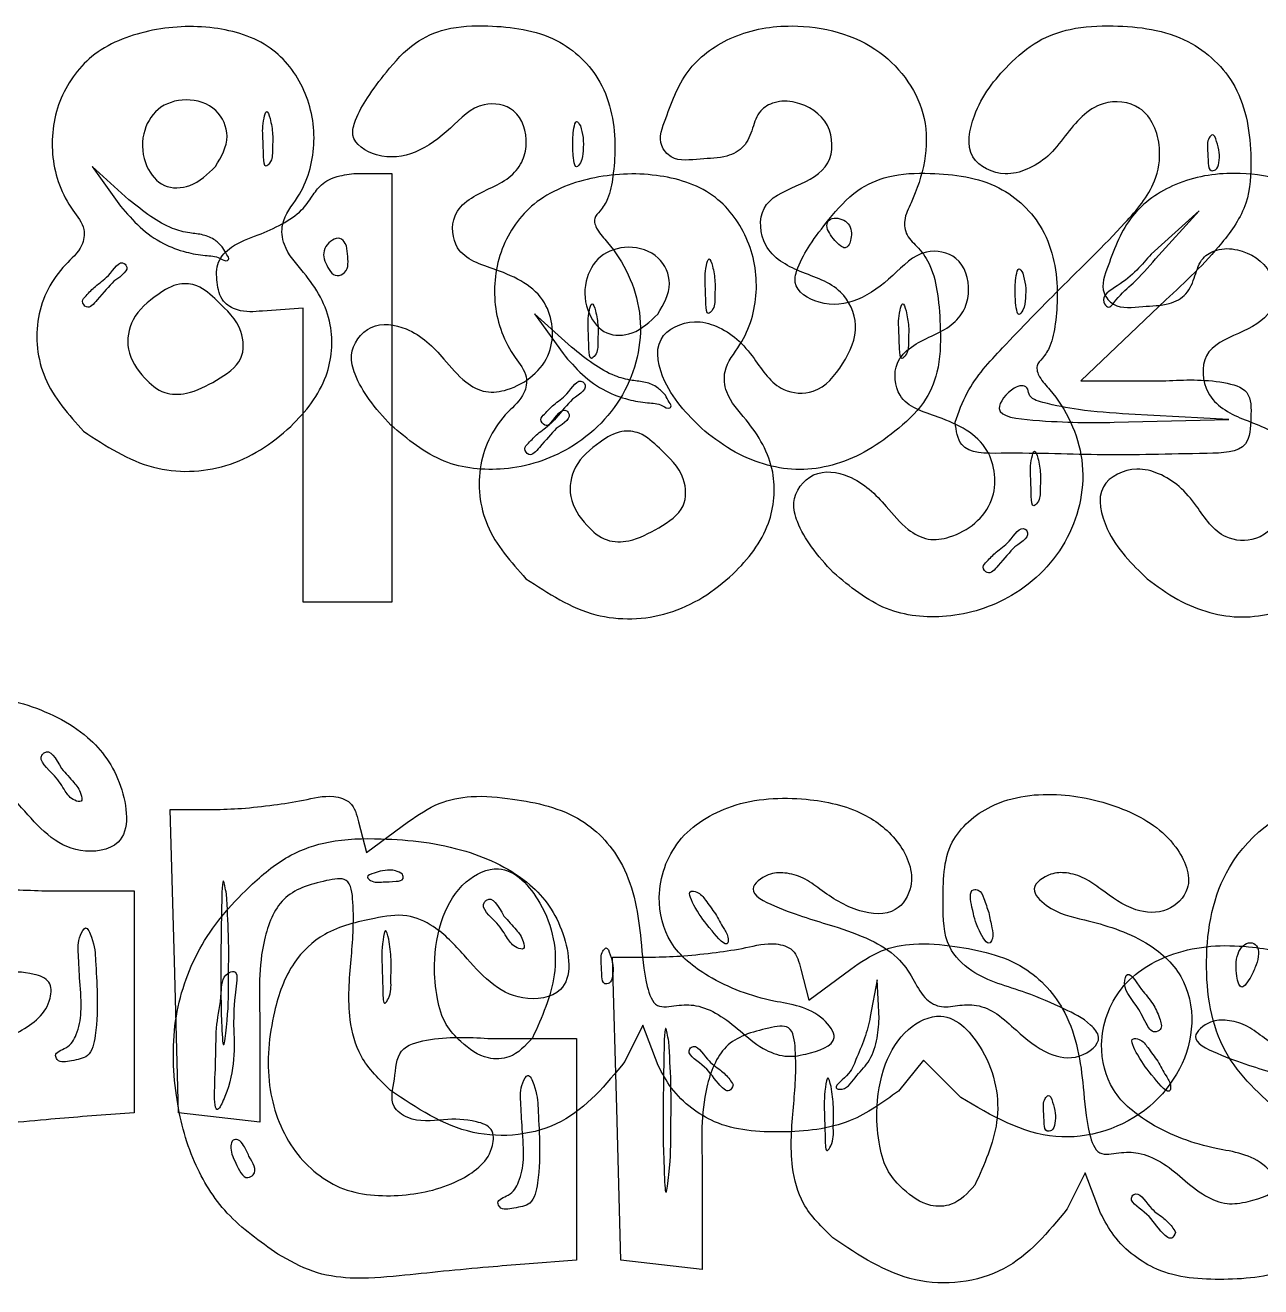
# Model space of a CAD drawing. Extents: x 0.12 to 3.45, y 0.56 to 2.39.
# Drawn here: x 1.5386 to 1.8171, y 0.5712 to 0.8556 of the extents above; entities that cross this region are included whole.
import ezdxf

# ---------------------------------------------------------------- set-up
doc = ezdxf.new("R2010")
doc.units = 0
doc.layers.get('0').update_dxf_attribs({"linetype": 'CONTINUOUS'})

msp = doc.modelspace()

# ---------------------------------------------------------------- linework, layer by layer
at = {"color": 7}
for p, q in [((1.593858, 0.834518), (1.593858, 0.834518)), ((1.663756, 0.832914), (1.663756, 0.832914)), ((1.807159, 0.829373), (1.807158, 0.829373)), ((1.56203, 0.816248), (1.55375, 0.823748)), ((1.55375, 0.823748), (1.560149, 0.81479)), ((1.581513, 0.823703), (1.581513, 0.823705)), ((1.613273, 0.82218), (1.621249, 0.82218)), ((1.621249, 0.82218), (1.621249, 0.773847)), ((1.803215, 0.813748), (1.792381, 0.803957)), ((1.793424, 0.802914), (1.803215, 0.813748)), ((1.724881, 0.808748), (1.724881, 0.808748)), ((1.583215, 0.805414), (1.583215, 0.805414)), ((1.611249, 0.804044), (1.61125, 0.804044)), ((1.793424, 0.802914), (1.793424, 0.802914)), ((1.693559, 0.801284), (1.693559, 0.801284)), ((1.763457, 0.79968), (1.763457, 0.79968)), ((1.55864, 0.797914), (1.55864, 0.797914)), ((1.795727, 0.793673), (1.776573, 0.775414)), ((1.60125, 0.791769), (1.592086, 0.791141)), ((1.60125, 0.758641), (1.60125, 0.791769)), ((1.667191, 0.791184), (1.667191, 0.791184)), ((1.737191, 0.791184), (1.737191, 0.791184)), ((1.661732, 0.783014), (1.653451, 0.790514)), ((1.653451, 0.790514), (1.65985, 0.781556)), ((1.681214, 0.790469), (1.681214, 0.790471)), ((1.581767, 0.775531), (1.581767, 0.775532)), ((1.621249, 0.773847), (1.621249, 0.725514)), ((1.776573, 0.775414), (1.795727, 0.775414)), ((1.661973, 0.771248), (1.661973, 0.771248)), ((1.682916, 0.77218), (1.682916, 0.77218)), ((1.809881, 0.766721), (1.787381, 0.767887)), ((1.787381, 0.767887), (1.787381, 0.767886)), ((1.621045, 0.765405), (1.621045, 0.765404)), ((1.748215, 0.766071), (1.748215, 0.766071)), ((1.784048, 0.766067), (1.809881, 0.766721)), ((1.551804, 0.764044), (1.551804, 0.764044)), ((1.658341, 0.76468), (1.658341, 0.76468)), ((1.691803, 0.764044), (1.691804, 0.764044)), ((1.601249, 0.725514), (1.601249, 0.758641)), ((1.601249, 0.758641), (1.60125, 0.758641)), ((1.766893, 0.75795), (1.766893, 0.75795)), ((1.681468, 0.742297), (1.681469, 0.742298)), ((1.761675, 0.738014), (1.761675, 0.738014)), ((1.720747, 0.732171), (1.720747, 0.73217)), ((1.651505, 0.73081), (1.651505, 0.73081)), ((1.791505, 0.73081), (1.791505, 0.73081)), ((1.611249, 0.725514), (1.601249, 0.725514)), ((1.621249, 0.725514), (1.611249, 0.725514)), ((1.54681, 0.687994), (1.54681, 0.687994)), ((1.572265, 0.64458), (1.571315, 0.678747)), ((1.571315, 0.678747), (1.581015, 0.678747)), ((1.613755, 0.676026), (1.615576, 0.669062)), ((1.615576, 0.669062), (1.625014, 0.676039)), ((1.62368, 0.664195), (1.62368, 0.664194)), ((1.543215, 0.660414), (1.563215, 0.660414)), ((1.563215, 0.660414), (1.563215, 0.635414)), ((1.58398, 0.659682), (1.583984, 0.659682)), ((1.646512, 0.65476), (1.646512, 0.65476)), ((1.694202, 0.655263), (1.694202, 0.655263)), ((1.755812, 0.655546), (1.755812, 0.655546)), ((1.620571, 0.649542), (1.620572, 0.649542)), ((1.670492, 0.646039), (1.670492, 0.646039)), ((1.573215, 0.610414), (1.572265, 0.64458)), ((1.671966, 0.611347), (1.671016, 0.645513)), ((1.671016, 0.645513), (1.680716, 0.645513)), ((1.713457, 0.642792), (1.715278, 0.635828)), ((1.715278, 0.635828), (1.724715, 0.642805)), ((1.816087, 0.643748), (1.816087, 0.643748)), ((1.730641, 0.640414), (1.729108, 0.632081)), ((1.731094, 0.631656), (1.730641, 0.640414)), ((1.554881, 0.637081), (1.554881, 0.637081)), ((1.790224, 0.638167), (1.790224, 0.638167)), ((1.563215, 0.635414), (1.563215, 0.610414)), ((1.591548, 0.631451), (1.591548, 0.608305)), ((1.731094, 0.631655), (1.731094, 0.631656)), ((1.585615, 0.63013), (1.585615, 0.63013)), ((1.677853, 0.630132), (1.673801, 0.622005)), ((1.681307, 0.621046), (1.677853, 0.630132)), ((1.642916, 0.62718), (1.662916, 0.62718)), ((1.652976, 0.627319), (1.652976, 0.627319)), ((1.662916, 0.62718), (1.662916, 0.60218)), ((1.683681, 0.626448), (1.683685, 0.626448)), ((1.741082, 0.622243), (1.735447, 0.615285)), ((1.749497, 0.613828), (1.741082, 0.622243)), ((1.793904, 0.622029), (1.793904, 0.622029)), ((1.620997, 0.615451), (1.620997, 0.615452)), ((1.698215, 0.616673), (1.698215, 0.616673)), ((1.720273, 0.616308), (1.720274, 0.616308)), ((1.770193, 0.612805), (1.770193, 0.612805)), ((1.563215, 0.610414), (1.551548, 0.609533)), ((1.582381, 0.609359), (1.573215, 0.610414)), ((1.591548, 0.608305), (1.582381, 0.609359)), ((1.672916, 0.57718), (1.671966, 0.611347)), ((1.654583, 0.603847), (1.654583, 0.603847)), ((1.589067, 0.600658), (1.589066, 0.600658)), ((1.662916, 0.60218), (1.662916, 0.57718)), ((1.691249, 0.598218), (1.691249, 0.575071)), ((1.777555, 0.596898), (1.773503, 0.588771)), ((1.781009, 0.587812), (1.777555, 0.596898)), ((1.752678, 0.594085), (1.752678, 0.594085)), ((1.797916, 0.583439), (1.797916, 0.583439)), ((1.720699, 0.582217), (1.720699, 0.582218)), ((1.595597, 0.578547), (1.595597, 0.578547)), ((1.662916, 0.57718), (1.651249, 0.576299)), ((1.682083, 0.576125), (1.672916, 0.57718)), ((1.691249, 0.575071), (1.682083, 0.576125))]:
    msp.add_line(p, q, dxfattribs=at)
for points, knots in [([(1.551804, 0.764044), (1.548426, 0.767803), (1.541943, 0.775016), (1.540276, 0.789874), (1.545483, 0.800077), (1.551522, 0.804984), (1.552352, 0.81017), (1.547438, 0.815853), (1.543897, 0.825625), (1.54541, 0.838653), (1.553257, 0.849904), (1.566612, 0.855074), (1.580746, 0.855819), (1.594298, 0.851819), (1.60243, 0.841163), (1.60467, 0.828609), (1.601605, 0.818101), (1.596093, 0.811763), (1.596808, 0.804856), (1.602918, 0.798645), (1.608572, 0.788941), (1.607288, 0.775297), (1.598269, 0.763773), (1.584667, 0.75493), (1.566481, 0.75437), (1.556828, 0.760732), (1.551804, 0.764044)], [0, 0, 0, 0, 0.014865, 0.028527, 0.041869, 0.047558, 0.051165, 0.056172, 0.068879, 0.081597, 0.094019, 0.108014, 0.122791, 0.136261, 0.148413, 0.16091, 0.173245, 0.180173, 0.184814, 0.192458, 0.205704, 0.21722, 0.231136, 0.248223, 0.26453, 0.282236, 0.282236, 0.282236, 0.282236]), ([(1.621045, 0.765404), (1.619348, 0.767294), (1.616196, 0.770802), (1.613034, 0.776112), (1.611341, 0.782295), (1.616187, 0.788983), (1.626047, 0.787549), (1.632358, 0.781372), (1.637078, 0.77533), (1.642326, 0.77246), (1.649968, 0.773584), (1.658611, 0.780439), (1.656996, 0.79497), (1.646077, 0.800384), (1.635231, 0.803335), (1.634252, 0.814423), (1.641892, 0.818141), (1.647665, 0.820841), (1.650812, 0.824495), (1.652114, 0.829952), (1.650058, 0.837139), (1.640673, 0.838786), (1.634497, 0.832029), (1.627124, 0.826399), (1.618552, 0.825114), (1.611637, 0.829436), (1.613244, 0.835067), (1.615928, 0.839664), (1.620395, 0.845604), (1.625739, 0.851666), (1.633986, 0.85536), (1.644997, 0.855661), (1.658333, 0.853977), (1.669862, 0.84298), (1.67195, 0.830782), (1.671225, 0.821933), (1.670378, 0.816939), (1.668547, 0.813991), (1.666517, 0.812007), (1.667647, 0.809006), (1.672984, 0.803528), (1.679064, 0.79088), (1.675346, 0.772347), (1.662681, 0.759486), (1.647336, 0.75465), (1.632199, 0.756136), (1.624845, 0.762246), (1.621045, 0.765405)], [0, 0, 0, 0, 0.0076, 0.014109, 0.018477, 0.026144, 0.03401, 0.044914, 0.052052, 0.05705, 0.061882, 0.074492, 0.085724, 0.09898, 0.108932, 0.116145, 0.126006, 0.131126, 0.135609, 0.139782, 0.14779, 0.154578, 0.163828, 0.17344, 0.182129, 0.189089, 0.192455, 0.19822, 0.205378, 0.214649, 0.222117, 0.231678, 0.247483, 0.261018, 0.276271, 0.282661, 0.287891, 0.291079, 0.293169, 0.295674, 0.299391, 0.316746, 0.334595, 0.352694, 0.36811, 0.381682, 0.396198, 0.396198, 0.396198, 0.396198]), ([(1.691804, 0.764044), (1.688408, 0.767317), (1.682765, 0.772757), (1.679628, 0.785445), (1.688452, 0.789548), (1.694616, 0.78788), (1.699359, 0.784951), (1.70374, 0.77955), (1.707936, 0.772767), (1.717582, 0.772174), (1.723261, 0.779131), (1.727165, 0.787524), (1.722667, 0.797014), (1.713382, 0.799636), (1.704544, 0.804475), (1.703645, 0.815594), (1.712471, 0.819302), (1.7209, 0.823345), (1.720703, 0.834038), (1.713642, 0.83844), (1.707764, 0.838605), (1.703831, 0.836374), (1.702601, 0.832253), (1.701043, 0.827993), (1.696278, 0.825476), (1.690737, 0.825635), (1.684917, 0.824595), (1.680937, 0.8292), (1.683878, 0.836832), (1.687305, 0.84631), (1.698413, 0.854018), (1.713805, 0.856566), (1.731754, 0.852042), (1.744066, 0.834608), (1.74068, 0.820013), (1.736522, 0.812004), (1.737101, 0.807898), (1.740326, 0.805302), (1.743099, 0.800948), (1.744521, 0.794527), (1.745011, 0.786459), (1.744846, 0.777955), (1.74122, 0.769709), (1.734922, 0.764078), (1.728052, 0.759159), (1.720723, 0.756179), (1.713213, 0.755043), (1.705711, 0.756186), (1.698357, 0.759128), (1.694032, 0.762372), (1.691803, 0.764044)], [0, 0, 0, 0, 0.014381, 0.023902, 0.03245, 0.037438, 0.042921, 0.048782, 0.058421, 0.06508, 0.074144, 0.083363, 0.091478, 0.101742, 0.111479, 0.119777, 0.128593, 0.137461, 0.145844, 0.154822, 0.159484, 0.163086, 0.167391, 0.171919, 0.176279, 0.182319, 0.188887, 0.192219, 0.198414, 0.210859, 0.222962, 0.236416, 0.257082, 0.274978, 0.294236, 0.298432, 0.301737, 0.305658, 0.310384, 0.31702, 0.325067, 0.334725, 0.342183, 0.351329, 0.359657, 0.36749, 0.374825, 0.38216, 0.389992, 0.39832, 0.39832, 0.39832, 0.39832]), ([(1.748215, 0.766071), (1.749027, 0.768338), (1.751302, 0.774686), (1.7602, 0.784295), (1.772299, 0.796764), (1.784416, 0.80843), (1.793454, 0.818886), (1.795033, 0.828658), (1.791408, 0.837992), (1.779865, 0.83912), (1.774023, 0.831956), (1.769468, 0.825953), (1.764657, 0.822966), (1.758564, 0.821287), (1.750114, 0.825282), (1.752427, 0.837433), (1.758798, 0.845518), (1.766443, 0.852271), (1.77475, 0.855217), (1.786305, 0.855728), (1.800582, 0.853925), (1.813213, 0.841898), (1.815241, 0.827722), (1.814617, 0.815057), (1.807034, 0.804156), (1.800105, 0.797732), (1.795727, 0.793673)], [0, 0, 0, 0, 0.007174, 0.020088, 0.038517, 0.059476, 0.071062, 0.078595, 0.088573, 0.09685, 0.108068, 0.114079, 0.119616, 0.124637, 0.132829, 0.142106, 0.15595, 0.164414, 0.172152, 0.181833, 0.199071, 0.213711, 0.230373, 0.240454, 0.250931, 0.268913, 0.268913, 0.268913, 0.268913]), ([(1.581513, 0.823705), (1.582831, 0.825931), (1.585278, 0.830062), (1.582037, 0.837348), (1.57503, 0.83948), (1.568094, 0.837343), (1.564574, 0.830869), (1.565223, 0.824053), (1.569547, 0.81861), (1.576604, 0.818927), (1.579755, 0.821993), (1.581513, 0.823703)], [0, 0, 0, 0, 0.007351, 0.013646, 0.020787, 0.027451, 0.033815, 0.041205, 0.046999, 0.052705, 0.059897, 0.059897, 0.059897, 0.059897]), ([(1.593858, 0.834518), (1.59359, 0.835345), (1.593084, 0.836911), (1.592041, 0.833316), (1.59222, 0.830288), (1.592314, 0.82738), (1.592457, 0.823178), (1.594421, 0.825084), (1.594288, 0.827602), (1.594576, 0.830992), (1.594097, 0.833344), (1.593858, 0.834518)], [0, 0, 0, 0, 0.001785, 0.003375, 0.007613, 0.01209, 0.01428, 0.015355, 0.018297, 0.02189, 0.025464, 0.025464, 0.025464, 0.025464]), ([(1.663756, 0.832914), (1.66345, 0.833397), (1.662758, 0.834489), (1.662011, 0.831277), (1.662109, 0.828744), (1.662036, 0.826228), (1.662722, 0.822993), (1.664259, 0.82519), (1.664369, 0.827257), (1.664544, 0.830198), (1.664011, 0.832036), (1.663756, 0.832914)], [0, 0, 0, 0, 0.001278, 0.002892, 0.006526, 0.01016, 0.011774, 0.013052, 0.015792, 0.018785, 0.021525, 0.021525, 0.021525, 0.021525]), ([(1.807158, 0.829373), (1.806888, 0.83018), (1.806471, 0.831431), (1.804895, 0.829591), (1.805226, 0.827265), (1.805179, 0.825043), (1.805496, 0.822608), (1.807343, 0.822939), (1.807758, 0.824823), (1.807903, 0.826977), (1.807415, 0.828546), (1.807159, 0.829373)], [0, 0, 0, 0, 0.0018, 0.002786, 0.005648, 0.008593, 0.010286, 0.011274, 0.013064, 0.015361, 0.017914, 0.017914, 0.017914, 0.017914]), ([(1.592086, 0.791141), (1.590193, 0.790989), (1.587036, 0.790736), (1.582686, 0.793252), (1.581757, 0.797656), (1.581633, 0.802337), (1.585553, 0.806367), (1.590968, 0.808118), (1.596407, 0.810576), (1.600792, 0.813378), (1.603211, 0.816852), (1.605346, 0.820017), (1.609056, 0.821737), (1.611832, 0.822029), (1.613273, 0.82218)], [0, 0, 0, 0, 0.005609, 0.009353, 0.013809, 0.018375, 0.022799, 0.029396, 0.035367, 0.040756, 0.044665, 0.048, 0.052028, 0.056375, 0.056375, 0.056375, 0.056375]), ([(1.651505, 0.73081), (1.648127, 0.734569), (1.641644, 0.741782), (1.639977, 0.75664), (1.645184, 0.766843), (1.651223, 0.77175), (1.652053, 0.776936), (1.647139, 0.782619), (1.643599, 0.792391), (1.645112, 0.805419), (1.652958, 0.81667), (1.666314, 0.82184), (1.680447, 0.822585), (1.694, 0.818586), (1.702131, 0.807929), (1.704371, 0.795375), (1.701306, 0.784867), (1.695795, 0.778529), (1.69651, 0.771622), (1.702619, 0.765411), (1.708274, 0.755707), (1.70699, 0.742063), (1.697971, 0.730539), (1.684369, 0.721696), (1.666183, 0.721136), (1.65653, 0.727498), (1.651505, 0.73081)], [0, 0, 0, 0, 0.014865, 0.028527, 0.041869, 0.047558, 0.051165, 0.056172, 0.068879, 0.081597, 0.094019, 0.108014, 0.122791, 0.136261, 0.148413, 0.16091, 0.173245, 0.180173, 0.184814, 0.192458, 0.205704, 0.21722, 0.231136, 0.248223, 0.26453, 0.282236, 0.282236, 0.282236, 0.282236]), ([(1.720747, 0.73217), (1.719049, 0.73406), (1.715898, 0.737568), (1.712736, 0.742878), (1.711043, 0.749061), (1.715888, 0.755749), (1.725749, 0.754315), (1.732059, 0.748138), (1.736779, 0.742096), (1.742027, 0.739226), (1.74967, 0.74035), (1.758313, 0.747205), (1.756698, 0.761736), (1.745778, 0.76715), (1.734933, 0.770101), (1.733954, 0.781189), (1.741594, 0.784907), (1.747366, 0.787607), (1.750514, 0.791261), (1.751816, 0.796718), (1.749759, 0.803905), (1.740375, 0.805552), (1.734198, 0.798795), (1.726826, 0.793165), (1.718253, 0.79188), (1.711338, 0.796202), (1.712946, 0.801834), (1.715629, 0.80643), (1.720097, 0.81237), (1.72544, 0.818432), (1.733687, 0.822126), (1.744699, 0.822427), (1.758035, 0.820743), (1.769564, 0.809746), (1.771651, 0.797548), (1.770927, 0.788699), (1.770079, 0.783705), (1.768249, 0.780757), (1.766218, 0.778773), (1.767349, 0.775772), (1.772685, 0.770294), (1.778765, 0.757646), (1.775048, 0.739114), (1.762382, 0.726252), (1.747037, 0.721416), (1.7319, 0.722902), (1.724547, 0.729013), (1.720747, 0.732171)], [0, 0, 0, 0, 0.0076, 0.014109, 0.018477, 0.026144, 0.03401, 0.044914, 0.052052, 0.05705, 0.061882, 0.074492, 0.085724, 0.09898, 0.108932, 0.116145, 0.126006, 0.131126, 0.135609, 0.139782, 0.14779, 0.154578, 0.163828, 0.17344, 0.182129, 0.189089, 0.192455, 0.19822, 0.205378, 0.214649, 0.222117, 0.231678, 0.247483, 0.261018, 0.276271, 0.282661, 0.287891, 0.291079, 0.293169, 0.295674, 0.299391, 0.316746, 0.334595, 0.352694, 0.36811, 0.381682, 0.396198, 0.396198, 0.396198, 0.396198]), ([(1.791505, 0.73081), (1.78811, 0.734083), (1.782466, 0.739523), (1.77933, 0.752212), (1.788153, 0.756314), (1.794318, 0.754646), (1.79906, 0.751717), (1.803441, 0.746316), (1.807638, 0.739533), (1.817283, 0.73894), (1.822963, 0.745897), (1.826867, 0.75429), (1.822369, 0.76378), (1.813084, 0.766402), (1.804245, 0.771241), (1.803346, 0.78236), (1.812173, 0.786068), (1.820601, 0.790112), (1.820405, 0.800804), (1.813343, 0.805206), (1.807466, 0.805371), (1.803532, 0.80314), (1.802302, 0.799019), (1.800744, 0.794759), (1.795979, 0.792242), (1.790439, 0.792401), (1.784618, 0.791361), (1.780639, 0.795966), (1.783579, 0.803598), (1.787006, 0.813077), (1.798114, 0.820784), (1.813507, 0.823332), (1.831456, 0.818808), (1.843768, 0.801375), (1.840382, 0.786779), (1.836223, 0.77877), (1.836802, 0.774664), (1.840027, 0.772068), (1.8428, 0.767714), (1.844222, 0.761293), (1.844713, 0.753225), (1.844547, 0.744721), (1.840921, 0.736475), (1.834624, 0.730844), (1.827754, 0.725925), (1.820424, 0.722945), (1.812915, 0.721809), (1.805413, 0.722952), (1.798059, 0.725894), (1.793734, 0.729138), (1.791505, 0.73081)], [0, 0, 0, 0, 0.014381, 0.023902, 0.03245, 0.037438, 0.042921, 0.048782, 0.058421, 0.06508, 0.074144, 0.083363, 0.091478, 0.101742, 0.111479, 0.119777, 0.128593, 0.137461, 0.145844, 0.154822, 0.159484, 0.163086, 0.167391, 0.171919, 0.176279, 0.182319, 0.188887, 0.192219, 0.198414, 0.210859, 0.222962, 0.236416, 0.257082, 0.274978, 0.294236, 0.298432, 0.301737, 0.305658, 0.310384, 0.31702, 0.325067, 0.334725, 0.342183, 0.351329, 0.359657, 0.36749, 0.374825, 0.38216, 0.389992, 0.39832, 0.39832, 0.39832, 0.39832]), ([(1.583215, 0.805414), (1.582654, 0.806016), (1.58142, 0.80734), (1.578734, 0.808467), (1.575405, 0.808683), (1.571284, 0.809775), (1.566688, 0.812462), (1.563634, 0.814945), (1.56203, 0.816248)], [0, 0, 0, 0, 0.002447, 0.00539, 0.008438, 0.012438, 0.01805, 0.024248, 0.024248, 0.024248, 0.024248]), ([(1.560149, 0.81479), (1.561541, 0.813162), (1.564337, 0.809893), (1.569386, 0.806298), (1.574503, 0.804407), (1.578923, 0.803609), (1.582, 0.80359), (1.583836, 0.802227), (1.584746, 0.802958), (1.583836, 0.804104), (1.583455, 0.804908), (1.583215, 0.805414)], [0, 0, 0, 0, 0.006415, 0.01288, 0.018306, 0.022711, 0.026141, 0.027859, 0.028172, 0.029255, 0.031098, 0.031098, 0.031098, 0.031098]), ([(1.724881, 0.808748), (1.724782, 0.809337), (1.724582, 0.810513), (1.723153, 0.811775), (1.721479, 0.812211), (1.719759, 0.811883), (1.719097, 0.810245), (1.719892, 0.808606), (1.721021, 0.80711), (1.722151, 0.806006), (1.723337, 0.805188), (1.724359, 0.805938), (1.724766, 0.807186), (1.72484, 0.808185), (1.724881, 0.808748)], [0, 0, 0, 0, 0.001747, 0.003492, 0.005327, 0.006891, 0.0082, 0.009968, 0.012055, 0.013799, 0.014919, 0.015789, 0.017098, 0.018789, 0.018789, 0.018789, 0.018789]), ([(1.61125, 0.804044), (1.61121, 0.804847), (1.611143, 0.806209), (1.609627, 0.807831), (1.607634, 0.807216), (1.606319, 0.805801), (1.605676, 0.803772), (1.606541, 0.801437), (1.608122, 0.798455), (1.611721, 0.800167), (1.611443, 0.802455), (1.611249, 0.804044)], [0, 0, 0, 0, 0.002376, 0.004027, 0.005767, 0.007835, 0.009775, 0.011692, 0.015475, 0.01733, 0.021549, 0.021549, 0.021549, 0.021549]), ([(1.681214, 0.790471), (1.682532, 0.792697), (1.684979, 0.796828), (1.681738, 0.804114), (1.674731, 0.806247), (1.667795, 0.804109), (1.664276, 0.797635), (1.664925, 0.790819), (1.669248, 0.785376), (1.676305, 0.785693), (1.679457, 0.788759), (1.681214, 0.790469)], [0, 0, 0, 0, 0.007351, 0.013646, 0.020787, 0.027451, 0.033815, 0.041205, 0.046999, 0.052705, 0.059897, 0.059897, 0.059897, 0.059897]), ([(1.55864, 0.797914), (1.560416, 0.799126), (1.562389, 0.800473), (1.559954, 0.802941), (1.557528, 0.79866), (1.554572, 0.797047), (1.552786, 0.794999), (1.551124, 0.793411), (1.552801, 0.791161), (1.555771, 0.794778), (1.557498, 0.796665), (1.55864, 0.797914)], [0, 0, 0, 0, 0.004493, 0.004991, 0.009484, 0.013327, 0.016291, 0.017783, 0.019321, 0.022233, 0.027927, 0.027927, 0.027927, 0.027927]), ([(1.693559, 0.801284), (1.693291, 0.802111), (1.692785, 0.803677), (1.691742, 0.800082), (1.691921, 0.797054), (1.692016, 0.794146), (1.692159, 0.789944), (1.694123, 0.79185), (1.693989, 0.794368), (1.694277, 0.797758), (1.693798, 0.80011), (1.693559, 0.801284)], [0, 0, 0, 0, 0.001785, 0.003375, 0.007613, 0.01209, 0.01428, 0.015355, 0.018297, 0.02189, 0.025464, 0.025464, 0.025464, 0.025464]), ([(1.792381, 0.803957), (1.790354, 0.801553), (1.787397, 0.798045), (1.78066, 0.794407), (1.782852, 0.791344), (1.785321, 0.794931), (1.788787, 0.79759), (1.791731, 0.80097), (1.793424, 0.802914)], [0, 0, 0, 0, 0.010423, 0.015206, 0.016558, 0.018943, 0.024447, 0.031899, 0.031899, 0.031899, 0.031899]), ([(1.763457, 0.79968), (1.763151, 0.800163), (1.762459, 0.801255), (1.761713, 0.798043), (1.761811, 0.79551), (1.761737, 0.792994), (1.762424, 0.789759), (1.76396, 0.791956), (1.764071, 0.794023), (1.764246, 0.796964), (1.763712, 0.798802), (1.763457, 0.79968)], [0, 0, 0, 0, 0.001278, 0.002892, 0.006526, 0.01016, 0.011774, 0.013052, 0.015792, 0.018785, 0.021525, 0.021525, 0.021525, 0.021525]), ([(1.581767, 0.775532), (1.584016, 0.776922), (1.588105, 0.77945), (1.587813, 0.787948), (1.582617, 0.792695), (1.578122, 0.797072), (1.572782, 0.797641), (1.567746, 0.794453), (1.56241, 0.790064), (1.561031, 0.782049), (1.564915, 0.776357), (1.569606, 0.772241), (1.575978, 0.772308), (1.579589, 0.774318), (1.581767, 0.775531)], [0, 0, 0, 0, 0.007375, 0.013406, 0.02219, 0.027833, 0.031752, 0.037198, 0.045164, 0.051852, 0.059283, 0.064895, 0.069771, 0.077184, 0.077184, 0.077184, 0.077184]), ([(1.667191, 0.791184), (1.666923, 0.792012), (1.666417, 0.793577), (1.665374, 0.789982), (1.665553, 0.786954), (1.665648, 0.784047), (1.665791, 0.779845), (1.667755, 0.781751), (1.667621, 0.784268), (1.667909, 0.787658), (1.66743, 0.790011), (1.667191, 0.791184)], [0, 0, 0, 0, 0.001785, 0.003375, 0.007613, 0.01209, 0.01428, 0.015355, 0.018297, 0.02189, 0.025464, 0.025464, 0.025464, 0.025464]), ([(1.737191, 0.791184), (1.736923, 0.792012), (1.736417, 0.793577), (1.735374, 0.789982), (1.735553, 0.786954), (1.735648, 0.784047), (1.735791, 0.779845), (1.737755, 0.781751), (1.737621, 0.784268), (1.737909, 0.787658), (1.73743, 0.790011), (1.737191, 0.791184)], [0, 0, 0, 0, 0.001785, 0.003375, 0.007613, 0.01209, 0.01428, 0.015355, 0.018297, 0.02189, 0.025464, 0.025464, 0.025464, 0.025464]), ([(1.682916, 0.77218), (1.682356, 0.772782), (1.681121, 0.774106), (1.678436, 0.775233), (1.675107, 0.775449), (1.670986, 0.776541), (1.66639, 0.779228), (1.663335, 0.781711), (1.661732, 0.783014)], [0, 0, 0, 0, 0.002447, 0.00539, 0.008438, 0.012438, 0.01805, 0.024248, 0.024248, 0.024248, 0.024248]), ([(1.65985, 0.781556), (1.661243, 0.779928), (1.664039, 0.776659), (1.669087, 0.773064), (1.674204, 0.771173), (1.678625, 0.770375), (1.681701, 0.770356), (1.683538, 0.768993), (1.684447, 0.769724), (1.683538, 0.77087), (1.683156, 0.771674), (1.682916, 0.77218)], [0, 0, 0, 0, 0.006415, 0.01288, 0.018306, 0.022711, 0.026141, 0.027859, 0.028172, 0.029255, 0.031098, 0.031098, 0.031098, 0.031098]), ([(1.661973, 0.771248), (1.663749, 0.77246), (1.665723, 0.773806), (1.663287, 0.776274), (1.660862, 0.771993), (1.657906, 0.770381), (1.65612, 0.768332), (1.654457, 0.766745), (1.656134, 0.764495), (1.659105, 0.768111), (1.660831, 0.769999), (1.661973, 0.771248)], [0, 0, 0, 0, 0.004493, 0.004991, 0.009484, 0.013327, 0.016291, 0.017783, 0.019321, 0.022233, 0.027927, 0.027927, 0.027927, 0.027927]), ([(1.795727, 0.775414), (1.799915, 0.775633), (1.805913, 0.775946), (1.81508, 0.773525), (1.814896, 0.766992), (1.814549, 0.759235), (1.798764, 0.758952), (1.781726, 0.758479), (1.764573, 0.759283), (1.749232, 0.758903), (1.748487, 0.764153), (1.748215, 0.766071)], [0, 0, 0, 0, 0.013065, 0.018709, 0.024465, 0.030458, 0.039365, 0.062824, 0.085739, 0.094866, 0.100121, 0.100121, 0.100121, 0.100121]), ([(1.787381, 0.767886), (1.783522, 0.768159), (1.776867, 0.76863), (1.76985, 0.770001), (1.7647, 0.771471), (1.764733, 0.773993), (1.762996, 0.774515), (1.760384, 0.773304), (1.755527, 0.767525), (1.771352, 0.765914), (1.778844, 0.766004), (1.784048, 0.766067)], [0, 0, 0, 0, 0.011382, 0.019628, 0.02323, 0.024721, 0.026008, 0.027783, 0.033483, 0.041521, 0.059799, 0.059799, 0.059799, 0.059799]), ([(1.658341, 0.76468), (1.660117, 0.765893), (1.662091, 0.767239), (1.659655, 0.769707), (1.65723, 0.765426), (1.654274, 0.763813), (1.652488, 0.761765), (1.650826, 0.760177), (1.652503, 0.757928), (1.655473, 0.761544), (1.657199, 0.763432), (1.658341, 0.76468)], [0, 0, 0, 0, 0.004493, 0.004991, 0.009484, 0.013327, 0.016291, 0.017783, 0.019321, 0.022233, 0.027927, 0.027927, 0.027927, 0.027927]), ([(1.681469, 0.742298), (1.683718, 0.743688), (1.687806, 0.746217), (1.687514, 0.754714), (1.682318, 0.759461), (1.677823, 0.763838), (1.672484, 0.764407), (1.667447, 0.761219), (1.662112, 0.75683), (1.660732, 0.748815), (1.664616, 0.743123), (1.669308, 0.739007), (1.675679, 0.739074), (1.67929, 0.741084), (1.681468, 0.742297)], [0, 0, 0, 0, 0.007375, 0.013406, 0.02219, 0.027833, 0.031752, 0.037198, 0.045164, 0.051852, 0.059283, 0.064895, 0.069771, 0.077184, 0.077184, 0.077184, 0.077184]), ([(1.766893, 0.75795), (1.766625, 0.758778), (1.766118, 0.760343), (1.765076, 0.756748), (1.765255, 0.753721), (1.765349, 0.750813), (1.765492, 0.746611), (1.767456, 0.748517), (1.767323, 0.751035), (1.76761, 0.754424), (1.767131, 0.756777), (1.766893, 0.75795)], [0, 0, 0, 0, 0.001785, 0.003375, 0.007613, 0.01209, 0.01428, 0.015355, 0.018297, 0.02189, 0.025464, 0.025464, 0.025464, 0.025464]), ([(1.761675, 0.738014), (1.763451, 0.739226), (1.765424, 0.740572), (1.762989, 0.74304), (1.760563, 0.738759), (1.757607, 0.737147), (1.755821, 0.735098), (1.754159, 0.733511), (1.755836, 0.731261), (1.758806, 0.734877), (1.760532, 0.736765), (1.761675, 0.738014)], [0, 0, 0, 0, 0.004493, 0.004991, 0.009484, 0.013327, 0.016291, 0.017783, 0.019321, 0.022233, 0.027927, 0.027927, 0.027927, 0.027927]), ([(1.495896, 0.611781), (1.491843, 0.61462), (1.484027, 0.620095), (1.476152, 0.632891), (1.472285, 0.648227), (1.47189, 0.665313), (1.477993, 0.682328), (1.488201, 0.693879), (1.497987, 0.701935), (1.508175, 0.705385), (1.521664, 0.705648), (1.537402, 0.703888), (1.552846, 0.696523), (1.560911, 0.685368), (1.562815, 0.670305), (1.547406, 0.668074), (1.539348, 0.677598), (1.532129, 0.685407), (1.524739, 0.688806), (1.516144, 0.687233), (1.50672, 0.685099), (1.498332, 0.67717), (1.494234, 0.664951), (1.492815, 0.650244), (1.497937, 0.635362), (1.509427, 0.625305), (1.524019, 0.624412), (1.536397, 0.627279), (1.544453, 0.633529), (1.544624, 0.640378), (1.539253, 0.642218), (1.533116, 0.642277), (1.526356, 0.641268), (1.520787, 0.64538), (1.522499, 0.651335), (1.522536, 0.658324), (1.532329, 0.661016), (1.538758, 0.660661), (1.543215, 0.660414)], [0, 0, 0, 0, 0.014709, 0.028368, 0.043936, 0.061792, 0.078875, 0.096733, 0.107468, 0.116503, 0.128373, 0.14763, 0.163945, 0.177222, 0.189876, 0.198558, 0.21492, 0.224376, 0.230796, 0.238153, 0.249929, 0.259358, 0.271206, 0.287833, 0.302955, 0.316722, 0.330869, 0.344782, 0.354966, 0.358575, 0.362349, 0.369756, 0.377869, 0.381824, 0.387985, 0.394504, 0.400626, 0.41446, 0.41446, 0.41446, 0.41446]), ([(1.54681, 0.687994), (1.545541, 0.690283), (1.544127, 0.692835), (1.541174, 0.689902), (1.545576, 0.686641), (1.547348, 0.683235), (1.549016, 0.680985), (1.551649, 0.680228), (1.551134, 0.683051), (1.549464, 0.685111), (1.547781, 0.686939), (1.54681, 0.687994)], [0, 0, 0, 0, 0.005302, 0.005909, 0.011395, 0.015649, 0.018637, 0.02006, 0.021651, 0.024731, 0.028926, 0.028926, 0.028926, 0.028926]), ([(1.821915, 0.610066), (1.817082, 0.614395), (1.806937, 0.623485), (1.803666, 0.644938), (1.808064, 0.668778), (1.831322, 0.685855), (1.862745, 0.67844), (1.868598, 0.659977), (1.871548, 0.65067)], [0, 0, 0, 0, 0.018937, 0.039751, 0.061597, 0.089127, 0.116247, 0.143816, 0.143816, 0.143816, 0.143816]), ([(1.581015, 0.678747), (1.58313, 0.678818), (1.58769, 0.678971), (1.594464, 0.679742), (1.601393, 0.680733), (1.60707, 0.68231), (1.61257, 0.680626), (1.613338, 0.677644), (1.613755, 0.676026)], [0, 0, 0, 0, 0.006347, 0.013683, 0.020441, 0.027334, 0.031268, 0.035934, 0.035934, 0.035934, 0.035934]), ([(1.625014, 0.676039), (1.627241, 0.677576), (1.631512, 0.680523), (1.639832, 0.682133), (1.650733, 0.681045), (1.66404, 0.678156), (1.67516, 0.665758), (1.677451, 0.651294), (1.677968, 0.641231), (1.680415, 0.633615), (1.685598, 0.63477), (1.690142, 0.63484), (1.6952, 0.63262), (1.699875, 0.628829), (1.704315, 0.624866), (1.709771, 0.62279), (1.715091, 0.623578), (1.723038, 0.626125), (1.71676, 0.634282), (1.706022, 0.63528), (1.693637, 0.639803), (1.683335, 0.647923), (1.680362, 0.660028), (1.684927, 0.672903), (1.69843, 0.681051), (1.713519, 0.681866), (1.727066, 0.678942), (1.736107, 0.671852), (1.739786, 0.662622), (1.734893, 0.654623), (1.725512, 0.655543), (1.719252, 0.659626), (1.714183, 0.663538), (1.70998, 0.664636), (1.705886, 0.664496), (1.700521, 0.66025), (1.711269, 0.655193), (1.718933, 0.653197), (1.728785, 0.649829), (1.735121, 0.645975), (1.738736, 0.640987), (1.740769, 0.636461), (1.744685, 0.63388), (1.748831, 0.634696), (1.753304, 0.634953), (1.758041, 0.632769), (1.762749, 0.628207), (1.76851, 0.623525), (1.775826, 0.621968), (1.781985, 0.626636), (1.777884, 0.631428), (1.772186, 0.634131), (1.763118, 0.638246), (1.753247, 0.640492), (1.745558, 0.648168), (1.745541, 0.658991), (1.745478, 0.671538), (1.757153, 0.681432), (1.771942, 0.683008), (1.786761, 0.6794), (1.797816, 0.672522), (1.80255, 0.661576), (1.79614, 0.655148), (1.787938, 0.655684), (1.782344, 0.659898), (1.777569, 0.663446), (1.773519, 0.664641), (1.76941, 0.664533), (1.764421, 0.661088), (1.770194, 0.65543), (1.779019, 0.65368), (1.7905, 0.650204), (1.800081, 0.641777), (1.803219, 0.626997), (1.793647, 0.609258), (1.769902, 0.601829), (1.756392, 0.609774), (1.749497, 0.613828)], [0, 0, 0, 0, 0.008043, 0.01542, 0.024772, 0.040985, 0.054744, 0.071965, 0.082614, 0.087486, 0.091747, 0.096132, 0.101495, 0.107686, 0.114213, 0.119384, 0.12417, 0.131564, 0.136317, 0.148216, 0.164008, 0.175363, 0.185868, 0.199227, 0.213437, 0.230348, 0.243689, 0.254019, 0.264014, 0.270297, 0.278318, 0.288506, 0.293076, 0.297346, 0.301083, 0.305757, 0.311945, 0.326029, 0.334858, 0.342072, 0.347993, 0.353014, 0.356833, 0.360905, 0.365205, 0.370156, 0.375919, 0.384947, 0.391861, 0.39785, 0.401118, 0.40802, 0.417477, 0.430661, 0.437957, 0.447893, 0.461808, 0.473714, 0.489695, 0.504868, 0.518712, 0.528384, 0.534915, 0.541966, 0.551089, 0.555555, 0.559792, 0.56331, 0.568278, 0.572899, 0.58206, 0.596856, 0.607769, 0.618609, 0.639631, 0.66181, 0.684931, 0.684931, 0.684931, 0.684931]), ([(1.595597, 0.578547), (1.591544, 0.581386), (1.583728, 0.586861), (1.575853, 0.599657), (1.571986, 0.614993), (1.571592, 0.632079), (1.577694, 0.649094), (1.587902, 0.660645), (1.597689, 0.668701), (1.607876, 0.672152), (1.621365, 0.672414), (1.637103, 0.670654), (1.652547, 0.663289), (1.660612, 0.652134), (1.662516, 0.637071), (1.647108, 0.63484), (1.639049, 0.644364), (1.63183, 0.652174), (1.624441, 0.655572), (1.615845, 0.653999), (1.606422, 0.651865), (1.598034, 0.643936), (1.593936, 0.631717), (1.592516, 0.61701), (1.597639, 0.602128), (1.609128, 0.592071), (1.62372, 0.591178), (1.636099, 0.594045), (1.644154, 0.600295), (1.644326, 0.607144), (1.638954, 0.608984), (1.632818, 0.609043), (1.626057, 0.608034), (1.620488, 0.612146), (1.6222, 0.618101), (1.622238, 0.62509), (1.632031, 0.627782), (1.638459, 0.627427), (1.642916, 0.62718)], [0, 0, 0, 0, 0.014709, 0.028368, 0.043936, 0.061792, 0.078875, 0.096733, 0.107468, 0.116503, 0.128373, 0.14763, 0.163945, 0.177222, 0.189876, 0.198558, 0.21492, 0.224376, 0.230796, 0.238153, 0.249929, 0.259358, 0.271206, 0.287833, 0.302955, 0.316722, 0.330869, 0.344782, 0.354966, 0.358575, 0.362349, 0.369756, 0.377869, 0.381824, 0.387985, 0.394504, 0.400626, 0.41446, 0.41446, 0.41446, 0.41446]), ([(1.652976, 0.627319), (1.655092, 0.631982), (1.659534, 0.641776), (1.656895, 0.656537), (1.646975, 0.667597), (1.636894, 0.662619), (1.63207, 0.654327), (1.630524, 0.644855), (1.631225, 0.636607), (1.632988, 0.630367), (1.637235, 0.625854), (1.641962, 0.622322), (1.648696, 0.622587), (1.65138, 0.625554), (1.652976, 0.627319)], [0, 0, 0, 0, 0.015012, 0.031526, 0.043638, 0.051469, 0.060824, 0.0719, 0.079587, 0.085699, 0.090788, 0.097976, 0.102627, 0.109459, 0.109459, 0.109459, 0.109459]), ([(1.583984, 0.659682), (1.583749, 0.661038), (1.58307, 0.664954), (1.582774, 0.651921), (1.582735, 0.643899), (1.582678, 0.635638), (1.583225, 0.623342), (1.584473, 0.633021), (1.584417, 0.639377), (1.5846, 0.650032), (1.584176, 0.656629), (1.58398, 0.659682)], [0, 0, 0, 0, 0.003042, 0.008784, 0.021968, 0.034897, 0.039971, 0.043937, 0.053901, 0.064679, 0.07396, 0.07396, 0.07396, 0.07396]), ([(1.620997, 0.615452), (1.618489, 0.617864), (1.613889, 0.622288), (1.611058, 0.633016), (1.612095, 0.645066), (1.612919, 0.654429), (1.61197, 0.663877), (1.604042, 0.662282), (1.596051, 0.659868), (1.591032, 0.646668), (1.591347, 0.637395), (1.591548, 0.631451)], [0, 0, 0, 0, 0.010226, 0.018757, 0.032298, 0.045268, 0.050407, 0.054823, 0.065331, 0.075413, 0.093409, 0.093409, 0.093409, 0.093409]), ([(1.62368, 0.664194), (1.623161, 0.6645), (1.621976, 0.665198), (1.619567, 0.665126), (1.617832, 0.664656), (1.615211, 0.663761), (1.617086, 0.6622), (1.619403, 0.662534), (1.621592, 0.662445), (1.624105, 0.662851), (1.623795, 0.663833), (1.62368, 0.664195)], [0, 0, 0, 0, 0.00179, 0.004087, 0.00664, 0.00844, 0.009426, 0.012288, 0.015233, 0.016926, 0.017914, 0.017914, 0.017914, 0.017914]), ([(1.694202, 0.655263), (1.693453, 0.65629), (1.692177, 0.658041), (1.690648, 0.660154), (1.687447, 0.66072), (1.690701, 0.654719), (1.691987, 0.653177), (1.696932, 0.647219), (1.697178, 0.650313), (1.695811, 0.652303), (1.694804, 0.654156), (1.694202, 0.655263)], [0, 0, 0, 0, 0.003816, 0.006507, 0.007798, 0.011566, 0.018038, 0.022494, 0.023392, 0.025937, 0.029715, 0.029715, 0.029715, 0.029715]), ([(1.755812, 0.655546), (1.755452, 0.656577), (1.754856, 0.658283), (1.754008, 0.660664), (1.75113, 0.660923), (1.752353, 0.655348), (1.752778, 0.652959), (1.755717, 0.647595), (1.756939, 0.650202), (1.75642, 0.652453), (1.756038, 0.654401), (1.755812, 0.655546)], [0, 0, 0, 0, 0.003389, 0.005611, 0.006693, 0.010607, 0.016214, 0.019841, 0.020894, 0.023339, 0.026834, 0.026834, 0.026834, 0.026834]), ([(1.646512, 0.65476), (1.645243, 0.65705), (1.643828, 0.659601), (1.640876, 0.656668), (1.645277, 0.653407), (1.64705, 0.650001), (1.648717, 0.647752), (1.65135, 0.646994), (1.650835, 0.649817), (1.649165, 0.651877), (1.647482, 0.653706), (1.646512, 0.65476)], [0, 0, 0, 0, 0.005302, 0.005909, 0.011395, 0.015649, 0.018637, 0.02006, 0.021651, 0.024731, 0.028926, 0.028926, 0.028926, 0.028926]), ([(1.554881, 0.637081), (1.554762, 0.639702), (1.554555, 0.644219), (1.554289, 0.648504), (1.552335, 0.65306), (1.550403, 0.649375), (1.550665, 0.645671), (1.550917, 0.639684), (1.55154, 0.633709), (1.550532, 0.628351), (1.548578, 0.624977), (1.545019, 0.624069), (1.546187, 0.621501), (1.549369, 0.622264), (1.553458, 0.622794), (1.554907, 0.629605), (1.554892, 0.634119), (1.554881, 0.637081)], [0, 0, 0, 0, 0.007564, 0.013038, 0.015492, 0.017504, 0.021857, 0.027936, 0.034895, 0.040034, 0.043822, 0.046724, 0.047706, 0.050888, 0.054675, 0.059529, 0.068797, 0.068797, 0.068797, 0.068797]), ([(1.620572, 0.649542), (1.620313, 0.65054), (1.619789, 0.652557), (1.618921, 0.647499), (1.619063, 0.643601), (1.619183, 0.639942), (1.619319, 0.63415), (1.621217, 0.637263), (1.620964, 0.640331), (1.621266, 0.644927), (1.6208, 0.648022), (1.620571, 0.649542)], [0, 0, 0, 0, 0.002104, 0.004256, 0.009944, 0.015869, 0.018626, 0.019953, 0.023945, 0.028735, 0.033356, 0.033356, 0.033356, 0.033356]), ([(1.680716, 0.645513), (1.682831, 0.645584), (1.687391, 0.645737), (1.694166, 0.646508), (1.701095, 0.6475), (1.706772, 0.649076), (1.712272, 0.647392), (1.71304, 0.64441), (1.713457, 0.642792)], [0, 0, 0, 0, 0.006347, 0.013683, 0.020441, 0.027334, 0.031268, 0.035934, 0.035934, 0.035934, 0.035934]), ([(1.724715, 0.642805), (1.726943, 0.644342), (1.731213, 0.647289), (1.739534, 0.648899), (1.750435, 0.647811), (1.763742, 0.644922), (1.774862, 0.632524), (1.777152, 0.618061), (1.777669, 0.607997), (1.780116, 0.600381), (1.785299, 0.601536), (1.789843, 0.601606), (1.794901, 0.599386), (1.799577, 0.595595), (1.804017, 0.591632), (1.809472, 0.589556), (1.814792, 0.590344), (1.822739, 0.592891), (1.816462, 0.601049), (1.805724, 0.602046), (1.793338, 0.606569), (1.783037, 0.614689), (1.780064, 0.626794), (1.784628, 0.639669), (1.798132, 0.647817), (1.813221, 0.648632), (1.826768, 0.645708), (1.835808, 0.638619), (1.839487, 0.629388), (1.834594, 0.621389), (1.825213, 0.622309), (1.818954, 0.626392), (1.813885, 0.630304), (1.809682, 0.631402), (1.805587, 0.631262), (1.800223, 0.627016), (1.810971, 0.621959), (1.818634, 0.619963), (1.828487, 0.616595), (1.834823, 0.612741), (1.838438, 0.607753), (1.84047, 0.603227), (1.844386, 0.600646), (1.848533, 0.601462), (1.853006, 0.60172), (1.857742, 0.599535), (1.86245, 0.594973), (1.868212, 0.590292), (1.875527, 0.588734), (1.881686, 0.593402), (1.877586, 0.598194), (1.871888, 0.600897), (1.862819, 0.605012), (1.852948, 0.607258), (1.845259, 0.614934), (1.845243, 0.625757), (1.845179, 0.638304), (1.856854, 0.648198), (1.871644, 0.649774), (1.886463, 0.646166), (1.897518, 0.639288), (1.902252, 0.628342), (1.895842, 0.621914), (1.887639, 0.62245), (1.882046, 0.626665), (1.87727, 0.630212), (1.87322, 0.631407), (1.869112, 0.631299), (1.864123, 0.627854), (1.869895, 0.622196), (1.87872, 0.620446), (1.890202, 0.61697), (1.899782, 0.608543), (1.90292, 0.593763), (1.893348, 0.576024), (1.869603, 0.568596), (1.856093, 0.57654), (1.849198, 0.580594)], [0, 0, 0, 0, 0.008043, 0.01542, 0.024772, 0.040985, 0.054744, 0.071965, 0.082614, 0.087486, 0.091747, 0.096132, 0.101495, 0.107686, 0.114213, 0.119384, 0.12417, 0.131564, 0.136317, 0.148216, 0.164008, 0.175363, 0.185868, 0.199227, 0.213437, 0.230348, 0.243689, 0.254019, 0.264014, 0.270297, 0.278318, 0.288506, 0.293076, 0.297346, 0.301083, 0.305757, 0.311945, 0.326029, 0.334858, 0.342072, 0.347993, 0.353014, 0.356833, 0.360905, 0.365205, 0.370156, 0.375919, 0.384947, 0.391861, 0.39785, 0.401118, 0.40802, 0.417477, 0.430661, 0.437957, 0.447893, 0.461808, 0.473714, 0.489695, 0.504868, 0.518712, 0.528384, 0.534915, 0.541966, 0.551089, 0.555555, 0.559792, 0.56331, 0.568278, 0.572899, 0.58206, 0.596856, 0.607769, 0.618609, 0.639631, 0.66181, 0.684931, 0.684931, 0.684931, 0.684931]), ([(1.816087, 0.643748), (1.816335, 0.644564), (1.816763, 0.645971), (1.816455, 0.648134), (1.814683, 0.649036), (1.812902, 0.648097), (1.811803, 0.646178), (1.811434, 0.643764), (1.811703, 0.641415), (1.811905, 0.639758), (1.812889, 0.638387), (1.814124, 0.639791), (1.815055, 0.641333), (1.815715, 0.642877), (1.816087, 0.643748)], [0, 0, 0, 0, 0.002572, 0.004429, 0.005955, 0.00772, 0.009858, 0.012415, 0.01494, 0.016797, 0.017748, 0.018898, 0.021036, 0.023803, 0.023803, 0.023803, 0.023803]), ([(1.670492, 0.646039), (1.670222, 0.646847), (1.669804, 0.648097), (1.668229, 0.646258), (1.668559, 0.643931), (1.668512, 0.64171), (1.668829, 0.639275), (1.670676, 0.639605), (1.671092, 0.641489), (1.671236, 0.643643), (1.670749, 0.645213), (1.670492, 0.646039)], [0, 0, 0, 0, 0.0018, 0.002786, 0.005648, 0.008593, 0.010286, 0.011274, 0.013064, 0.015362, 0.017914, 0.017914, 0.017914, 0.017914]), ([(1.585615, 0.63013), (1.585615, 0.632391), (1.585617, 0.635778), (1.586833, 0.642906), (1.582907, 0.641407), (1.583001, 0.636364), (1.581478, 0.629767), (1.581826, 0.62303), (1.58069, 0.607631), (1.586074, 0.619086), (1.585824, 0.625091), (1.585615, 0.63013)], [0, 0, 0, 0, 0.008129, 0.012176, 0.013618, 0.018231, 0.025345, 0.033538, 0.044415, 0.047513, 0.063678, 0.063678, 0.063678, 0.063678]), ([(1.790224, 0.638167), (1.788862, 0.640255), (1.787197, 0.642809), (1.785811, 0.638402), (1.789093, 0.635004), (1.790819, 0.63139), (1.792625, 0.628141), (1.795124, 0.629298), (1.794169, 0.632245), (1.792889, 0.63515), (1.791154, 0.637114), (1.790224, 0.638167)], [0, 0, 0, 0, 0.004647, 0.005684, 0.011944, 0.016585, 0.019345, 0.020661, 0.023197, 0.026762, 0.030883, 0.030883, 0.030883, 0.030883]), ([(1.729108, 0.632081), (1.728741, 0.630452), (1.727997, 0.627157), (1.725812, 0.62252), (1.724784, 0.619189), (1.720429, 0.616011), (1.723631, 0.615395), (1.725728, 0.618631), (1.728965, 0.621739), (1.730782, 0.626572), (1.730991, 0.629971), (1.731094, 0.631655)], [0, 0, 0, 0, 0.005052, 0.010218, 0.014462, 0.018066, 0.018651, 0.023038, 0.027574, 0.032735, 0.037809, 0.037809, 0.037809, 0.037809]), ([(1.752678, 0.594085), (1.754793, 0.598749), (1.759235, 0.608542), (1.756596, 0.623303), (1.746676, 0.634363), (1.736596, 0.629385), (1.731771, 0.621094), (1.730225, 0.611621), (1.730927, 0.603373), (1.732689, 0.597133), (1.736936, 0.59262), (1.741664, 0.589088), (1.748397, 0.589353), (1.751081, 0.59232), (1.752678, 0.594085)], [0, 0, 0, 0, 0.015012, 0.031526, 0.043638, 0.051469, 0.060824, 0.0719, 0.079587, 0.085699, 0.090788, 0.097976, 0.102627, 0.109459, 0.109459, 0.109459, 0.109459]), ([(1.683685, 0.626448), (1.68345, 0.627804), (1.682772, 0.63172), (1.682476, 0.618687), (1.682437, 0.610665), (1.68238, 0.602404), (1.682926, 0.590109), (1.684174, 0.599787), (1.684119, 0.606143), (1.684301, 0.616798), (1.683878, 0.623395), (1.683681, 0.626448)], [0, 0, 0, 0, 0.003042, 0.008784, 0.021968, 0.034897, 0.039971, 0.043937, 0.053901, 0.064679, 0.07396, 0.07396, 0.07396, 0.07396]), ([(1.720699, 0.582218), (1.718191, 0.58463), (1.71359, 0.589054), (1.710759, 0.599782), (1.711796, 0.611832), (1.71262, 0.621195), (1.711671, 0.630643), (1.703744, 0.629049), (1.695752, 0.626634), (1.690734, 0.613435), (1.691048, 0.604161), (1.691249, 0.598218)], [0, 0, 0, 0, 0.010226, 0.018757, 0.032298, 0.045268, 0.050407, 0.054823, 0.065331, 0.075413, 0.093409, 0.093409, 0.093409, 0.093409]), ([(1.698215, 0.616673), (1.697963, 0.617101), (1.697211, 0.61838), (1.695086, 0.620359), (1.692269, 0.622002), (1.68982, 0.626271), (1.687358, 0.62381), (1.692457, 0.620722), (1.693677, 0.618117), (1.697208, 0.614539), (1.697956, 0.616125), (1.698215, 0.616673)], [0, 0, 0, 0, 0.001493, 0.004457, 0.0083, 0.012792, 0.013291, 0.017784, 0.023477, 0.026389, 0.027927, 0.027927, 0.027927, 0.027927]), ([(1.793904, 0.622029), (1.793155, 0.623056), (1.791878, 0.624807), (1.79035, 0.62692), (1.787148, 0.627486), (1.790402, 0.621485), (1.791688, 0.619943), (1.796633, 0.613985), (1.796879, 0.617079), (1.795513, 0.619069), (1.794505, 0.620922), (1.793904, 0.622029)], [0, 0, 0, 0, 0.003816, 0.006507, 0.007798, 0.011566, 0.018038, 0.022494, 0.023392, 0.025937, 0.029715, 0.029715, 0.029715, 0.029715]), ([(1.673801, 0.622005), (1.669516, 0.616753), (1.660891, 0.606183), (1.63839, 0.603685), (1.626875, 0.611475), (1.620997, 0.615451)], [0, 0, 0, 0, 0.019751, 0.039754, 0.060607, 0.060607, 0.060607, 0.060607]), ([(1.735447, 0.615285), (1.731958, 0.61277), (1.724139, 0.607135), (1.709249, 0.605637), (1.696584, 0.606533), (1.688598, 0.611349), (1.684152, 0.615649), (1.682227, 0.619301), (1.681307, 0.621046)], [0, 0, 0, 0, 0.012701, 0.028462, 0.043708, 0.049662, 0.056095, 0.061983, 0.061983, 0.061983, 0.061983]), ([(1.654583, 0.603847), (1.654463, 0.606468), (1.654257, 0.610985), (1.65399, 0.61527), (1.652036, 0.619826), (1.650104, 0.616141), (1.650366, 0.612437), (1.650618, 0.60645), (1.651242, 0.600475), (1.650234, 0.595117), (1.648279, 0.591743), (1.64472, 0.590835), (1.645888, 0.588267), (1.64907, 0.589031), (1.653159, 0.58956), (1.654609, 0.596371), (1.654593, 0.600885), (1.654583, 0.603847)], [0, 0, 0, 0, 0.007564, 0.013038, 0.015492, 0.017504, 0.021857, 0.027936, 0.034895, 0.040034, 0.043822, 0.046724, 0.047706, 0.050888, 0.054675, 0.059529, 0.068797, 0.068797, 0.068797, 0.068797]), ([(1.720274, 0.616308), (1.720015, 0.617306), (1.719491, 0.619323), (1.718623, 0.614265), (1.718764, 0.610367), (1.718885, 0.606708), (1.71902, 0.600916), (1.720919, 0.604029), (1.720665, 0.607098), (1.720968, 0.611693), (1.720502, 0.614788), (1.720273, 0.616308)], [0, 0, 0, 0, 0.002104, 0.004256, 0.009944, 0.015869, 0.018626, 0.019953, 0.023945, 0.028735, 0.033356, 0.033356, 0.033356, 0.033356]), ([(1.770193, 0.612805), (1.769923, 0.613613), (1.769505, 0.614863), (1.76793, 0.613024), (1.768261, 0.610697), (1.768213, 0.608476), (1.768531, 0.606041), (1.770378, 0.606371), (1.770793, 0.608256), (1.770938, 0.610409), (1.77045, 0.611979), (1.770193, 0.612805)], [0, 0, 0, 0, 0.0018, 0.002786, 0.005648, 0.008593, 0.010286, 0.011274, 0.013064, 0.015362, 0.017914, 0.017914, 0.017914, 0.017914]), ([(1.551548, 0.609533), (1.548827, 0.609309), (1.542711, 0.608806), (1.533265, 0.607926), (1.522894, 0.60683), (1.513042, 0.605967), (1.503515, 0.607429), (1.498459, 0.610317), (1.495896, 0.611781)], [0, 0, 0, 0, 0.008189, 0.018412, 0.028457, 0.039486, 0.048033, 0.056823, 0.056823, 0.056823, 0.056823]), ([(1.589066, 0.600658), (1.588696, 0.601445), (1.588073, 0.602766), (1.586953, 0.604445), (1.585225, 0.604385), (1.584896, 0.602701), (1.58515, 0.600922), (1.586407, 0.598652), (1.587757, 0.595022), (1.591266, 0.596983), (1.590017, 0.59907), (1.589067, 0.600658)], [0, 0, 0, 0, 0.002665, 0.004473, 0.005548, 0.006928, 0.008789, 0.010986, 0.015234, 0.016588, 0.020902, 0.020902, 0.020902, 0.020902]), ([(1.797916, 0.583439), (1.797664, 0.583867), (1.796912, 0.585146), (1.794787, 0.587125), (1.79197, 0.588768), (1.789522, 0.593037), (1.787059, 0.590576), (1.792159, 0.587488), (1.793378, 0.584883), (1.79691, 0.581305), (1.797658, 0.582891), (1.797916, 0.583439)], [0, 0, 0, 0, 0.001493, 0.004457, 0.0083, 0.012792, 0.013291, 0.017784, 0.023477, 0.026389, 0.027927, 0.027927, 0.027927, 0.027927]), ([(1.773503, 0.588771), (1.769218, 0.583519), (1.760593, 0.572949), (1.738091, 0.570451), (1.726576, 0.578241), (1.720699, 0.582217)], [0, 0, 0, 0, 0.019751, 0.039754, 0.060607, 0.060607, 0.060607, 0.060607]), ([(1.835149, 0.582051), (1.83166, 0.579536), (1.823841, 0.573901), (1.80895, 0.572403), (1.796286, 0.573299), (1.788299, 0.578116), (1.783853, 0.582415), (1.781929, 0.586067), (1.781009, 0.587812)], [0, 0, 0, 0, 0.012701, 0.028462, 0.043708, 0.049662, 0.056095, 0.061983, 0.061983, 0.061983, 0.061983]), ([(1.651249, 0.576299), (1.648529, 0.576075), (1.642412, 0.575572), (1.632966, 0.574693), (1.622596, 0.573596), (1.612744, 0.572733), (1.603216, 0.574195), (1.598161, 0.577083), (1.595597, 0.578547)], [0, 0, 0, 0, 0.008189, 0.018412, 0.028457, 0.039486, 0.048033, 0.056823, 0.056823, 0.056823, 0.056823])]:
    msp.add_open_spline(points, degree=3, knots=knots, dxfattribs=at)

doc.saveas('drawing.dxf')
